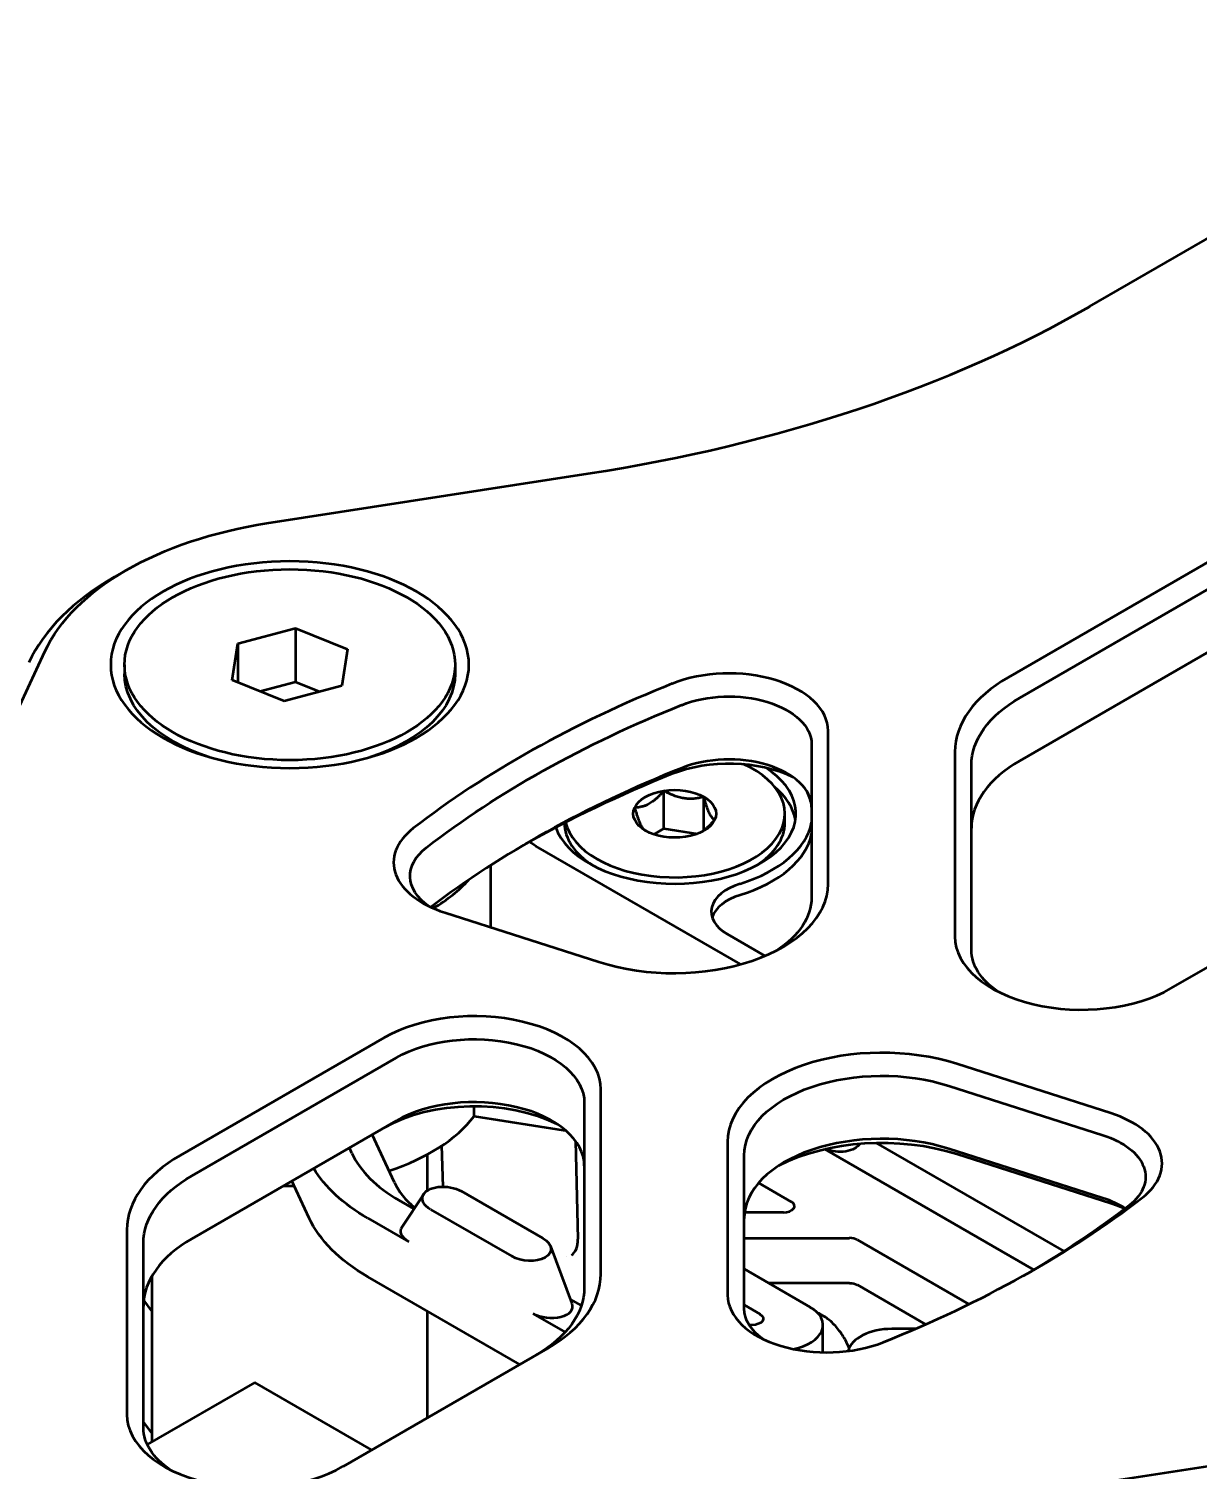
# Model space of a CAD drawing. Header units: millimetres. Extents: x 145 to 303, y 101 to 203.
# Drawn here: x 225.44 to 246.67, y 168.7 to 194.87 of the extents above; entities that cross this region are included whole.
import ezdxf

# ---------------------------------------------------------------- set-up
doc = ezdxf.new("R2010")
doc.units = ezdxf.units.MM
doc.header["$LTSCALE"] = 0.75
doc.layers.add('Visible', color=7, linetype='Continuous', lineweight=50)

msp = doc.modelspace()

# ---------------------------------------------------------------- linework, layer by layer
at = {"layer": 'Visible', "extrusion": (-1e-16, 0.816497, 0.57735)}
for p, q in [((244.685, 189.83), (253.409, 194.867)), ((229.757, 185.895), (235.585, 186.796)), ((227.202, 185.043), (226.99, 184.921)), ((246.913, 185.237), (243.206, 183.097)), ((243.418, 182.729), (247.125, 184.87)), ((229.227, 183.712), (230.275, 183.993)), ((230.275, 183.993), (231.22, 183.609)), ((230.275, 183.993), (230.275, 183.013)), ((247.125, 183.727), (243.418, 181.586)), ((224.078, 180.014), (225.727, 183.568)), ((229.125, 183.048), (229.227, 183.712)), ((229.227, 183.712), (229.227, 183.006)), ((231.22, 183.609), (231.117, 182.945)), ((227.172, 183.329), (227.172, 183.165)), ((233.172, 183.329), (233.172, 183.165)), ((230.069, 182.665), (229.125, 183.048)), ((230.275, 183.013), (229.634, 182.841)), ((231.117, 182.945), (230.069, 182.665)), ((230.71, 182.836), (230.275, 183.013)), ((228.311, 181.79), (228.051, 181.94)), ((232.033, 181.79), (232.293, 181.94)), ((239.939, 179.349), (239.939, 182.131)), ((239.639, 181.886), (239.639, 179.104)), ((242.239, 181.75), (242.239, 178.396)), ((242.539, 178.151), (242.539, 181.505)), ((236.961, 180.357), (236.961, 181.042)), ((237.686, 180.324), (237.686, 180.93)), ((239.155, 180.461), (239.155, 180.624)), ((236.776, 180.25), (236.961, 180.357)), ((236.961, 180.357), (237.569, 180.262)), ((238.351, 177.892), (234.68, 180.012)), ((233.822, 178.563), (233.822, 179.693)), ((246.166, 177.457), (249.873, 179.597)), ((232.983, 178.831), (235.782, 177.935)), ((238.793, 178.045), (238.112, 178.438)), ((231.889, 176.563), (228.182, 174.423)), ((228.394, 174.055), (232.101, 176.196)), ((245.071, 175.189), (242.273, 176.085)), ((235.816, 172.271), (235.816, 175.624)), ((242.128, 175.688), (244.926, 174.793)), ((235.516, 175.379), (235.516, 172.026)), ((233.515, 175.134), (233.515, 175.319)), ((233.515, 175.134), (235.133, 174.884)), ((232.101, 175.053), (228.394, 172.912)), ((231.298, 174.466), (231.253, 174.563)), ((232.071, 173.933), (231.667, 174.802)), ((232.957, 173.857), (232.933, 174.602)), ((235.356, 174.688), (235.397, 172.908)), ((238.116, 174.671), (238.116, 171.889)), ((244.22, 172.687), (240.814, 174.654)), ((232.672, 173.79), (232.672, 174.445)), ((238.416, 171.644), (238.416, 174.426)), ((239.879, 174.54), (243.673, 172.35)), ((244.926, 173.65), (242.128, 174.545)), ((242.273, 174.452), (245.071, 173.556)), ((230.525, 173.285), (230.211, 173.961)), ((238.678, 173.927), (239.27, 173.585)), ((232.425, 173.455), (232.152, 173.612)), ((232.212, 173.131), (232.601, 173.723)), ((234.764, 172.921), (233.288, 173.773)), ((231.586, 173.286), (232.333, 172.854)), ((232.722, 173.446), (234.198, 172.594)), ((239.128, 173.388), (238.422, 173.388)), ((227.216, 173.076), (227.216, 169.722)), ((227.516, 169.477), (227.516, 172.831)), ((234.9, 172.779), (235.289, 171.738)), ((238.416, 172.926), (240.328, 172.926)), ((240.47, 172.893), (242.494, 171.724)), ((235.198, 172.585), (235.198, 172.585)), ((227.672, 169.229), (227.672, 172.24)), ((234.344, 170.632), (231.586, 172.224)), ((239.611, 171.674), (238.416, 172.364)), ((238.855, 172.11), (240.328, 172.11)), ((240.47, 172.076), (241.711, 171.359)), ((227.672, 171.595), (227.522, 171.8)), ((235.462, 171.701), (235.259, 171.819)), ((238.416, 171.711), (238.704, 171.544)), ((232.672, 169.667), (232.672, 171.597)), ((234.587, 171.553), (235.169, 171.217)), ((238.562, 171.347), (238.507, 171.347)), ((239.845, 170.851), (239.845, 171.347)), ((241.523, 171.277), (241.098, 171.277)), ((231.142, 168.783), (234.849, 170.924)), ((229.536, 170.305), (227.584, 169.178)), ((231.657, 169.081), (229.536, 170.305)), ((227.672, 169.379), (227.516, 169.592)), ((250.386, 169.331), (244.23, 168.379))]:
    msp.add_line(p, q, dxfattribs=at)
at = {"layer": 'Visible'}
for centre, major_axis, start_param, end_param in [((230.331, 198.117), (20.3, 0), -1.308997, -0.785398), ((230.172, 183.329), (-3.25, 0), 3.141593, 9.424778), ((231.233, 182.471), (6, 0), 2.356194, 2.879793), ((238.139, 182.131), (1.8, 0), 0, 2.177672), ((248.69, 173.358), (-20.3, 0), -0.96392, -0.640445), ((245.539, 181.75), (-3.3, 0), -0.785398, 0), ((238.139, 180.743), (1.5, 0), 0, 2.177672), ((248.69, 171.969), (-20, 0), -0.96392, -0.646886), ((237.155, 180.624), (-2.2, 0), 0.195717, 3.864043), ((237.155, 180.624), (-2, 0), 0.134794, 4.038701), ((245.539, 180.362), (3, 0), 2.356194, 3.141593), ((237.155, 180.393), (-2.2, 0), 3.232627, 3.745887), ((237.155, 180.624), (-2.5, 0), 3.26434, 3.432692), ((233.856, 179.74), (1.8, 0), 2.501148, 4.206243), ((237.155, 180.461), (2, 0), 3.142662, 3.878163), ((237.155, 180.624), (-2.5, 0), 2.066443, 3.03014), ((237.155, 180.461), (2, 0), -0.736571, 0), ((237.155, 180.42), (-2.5, 0), 2.066443, 3.03014), ((230.172, 180.389), (3.65, 0), -0.777916, -0.475033), ((237.139, 179.349), (2.8, 0), 4.206243, 6.283185), ((238.819, 178.846), (1, 0), 2.066443, 3.926991), ((238.819, 178.642), (-1, 0), -1.07515, -0.177711), ((244.539, 178.396), (2.3, 0), 3.141593, 5.497787), ((233.516, 175.624), (2.3, 0), 0, 2.356194), ((240.916, 174.671), (2.8, 0), 1.064651, 3.141593), ((233.516, 174.236), (-2, 0), 3.141593, 5.497787), ((230.172, 175.98), (3.65, 0), -1.055319, -0.41306), ((244.199, 174.28), (1.8, 0), -0.640445, 1.064651), ((240.916, 173.283), (-2.5, 0), 4.206243, 6.283185), ((230.516, 173.076), (-3.3, 0), -0.785398, 0), ((234.485, 174.959), (-3.3, 0), 0.261799, 0.785398), ((230.172, 175.98), (3.65, 0), 4.681501, 4.734365), ((234.485, 174.306), (-2.5, 0), 0.261799, 0.612111), ((239.128, 173.504), (0.2, 0), 4.712389, 7.068583), ((229.365, 180.663), (-20.3, 0), 2.177672, 2.501148), ((244.199, 172.892), (-1.5, 0), 3.85932, 4.206243), ((230.516, 171.688), (3, 0), 2.356194, 3.141593), ((240.328, 172.811), (-0.2, 0), 3.926991, 4.712389), ((232.516, 172.271), (-3.3, 0), 2.356194, 3.141593), ((239.916, 171.889), (1.8, 0), 3.141593, 5.319265), ((239.045, 171.347), (0.8, 0), -1.235744, 0.785398), ((241.098, 170.815), (-0.8, 0), -1.570796, -0.128722), ((229.516, 169.722), (2.3, 0), 3.141593, 5.497787)]:
    msp.add_ellipse(centre, major_axis=major_axis, ratio=0.57735, start_param=start_param, end_param=end_param, dxfattribs=at)
at = {"layer": 'Visible', "extrusion": (0, 3e-16, -1)}
for centre, major_axis, start_param, end_param in [((231.233, 182.716), (5.7, 0), 3.403392, 4.45059), ((230.172, 183.165), (-3, 0), -1.062493, 0), ((235.741, 180.624), (1.5, 0), 2.356194, 2.518451), ((237.139, 179.104), (-2.5, 0), 3.141593, 3.868659), ((240.916, 174.426), (2.5, 0), 3.141593, 5.218534), ((233.516, 173.991), (2.3, 0), 3.926991, 5.430238)]:
    msp.add_ellipse(centre, major_axis=major_axis, ratio=0.57735, start_param=start_param, end_param=end_param, dxfattribs=at)
at = {"layer": 'Visible', "extrusion": (0, 2e-16, -1)}
for centre, major_axis, start_param, end_param in [((230.172, 183.329), (-3, 0), 4.712389, 10.995574), ((230.172, 183.165), (3, 0), 0, 1.062493), ((248.69, 173.113), (-20, 0), 0.640445, 0.96392), ((234.485, 173.49), (-2.5, 0), 1.832596, 1.852357), ((229.365, 180.418), (20, 0), 0.640445, 0.777926), ((240.328, 171.994), (-0.2, 0), 1.570796, 2.356194), ((238.562, 171.462), (0.2, 0), -0.785398, 1.570796), ((229.516, 169.477), (-2, 0), -0.712958, 0)]:
    msp.add_ellipse(centre, major_axis=major_axis, ratio=0.57735, start_param=start_param, end_param=end_param, dxfattribs=at)
at = {"layer": 'Visible', "extrusion": (1e-16, 3e-16, -1)}
for centre, major_axis, start_param, end_param in [((238.139, 181.886), (1.5, 0), 4.105513, 6.283185), ((233.856, 179.495), (-1.5, 0), -0.689817, 0.640445), ((244.539, 178.151), (-2, 0), -0.712958, 0), ((233.516, 175.379), (-2, 0), 0.785398, 3.141593), ((244.199, 174.035), (1.5, 0), -1.064651, 0.640445), ((232.516, 172.026), (-3, 0), 3.141593, 3.926991), ((239.916, 171.644), (1.5, 0), 2.451776, 3.141593)]:
    msp.add_ellipse(centre, major_axis=major_axis, ratio=0.57735, start_param=start_param, end_param=end_param, dxfattribs=at)
at = {"layer": 'Visible', "extrusion": (-1e-16, 2e-16, -1)}
for centre in [(245.539, 181.505), (230.516, 172.831)]:
    msp.add_ellipse(centre, major_axis=(3, 0), ratio=0.57735, start_param=3.141593, end_param=3.926991, dxfattribs=at)
at = {"layer": 'Visible', "extrusion": (0, 0, -1)}
msp.add_ellipse((238.139, 180.498), major_axis=(1.8, 0), ratio=0.57735, start_param=4.105513, end_param=5.41054, dxfattribs=at)
at = {"layer": 'Visible', "extrusion": (-1e-16, 6e-16, -1)}
msp.add_ellipse((248.69, 171.725), major_axis=(20.3, 0), ratio=0.57735, start_param=3.934408, end_param=4.105513, dxfattribs=at)
at = {"layer": 'Visible', "extrusion": (0, 1e-16, -1)}
for centre, major_axis, start_param, end_param in [((237.155, 180.624), (-0.751, 0), 0.261799, 1.308997), ((237.155, 180.624), (0.751, 0), 4.45059, 5.497787), ((237.155, 180.624), (0.751, 0), 0.261799, 1.308997), ((240.916, 173.038), (-2.8, 0), 0.840516, 2.076942), ((234.485, 174.959), (-4.1, 0), -0.785398, -0.330886), ((234.485, 173.898), (4.1, 0), 2.356194, 2.879793)]:
    msp.add_ellipse(centre, major_axis=major_axis, ratio=0.57735, start_param=start_param, end_param=end_param, dxfattribs=at)
at = {"layer": 'Visible', "extrusion": (-1e-16, -2e-16, -1)}
for major_axis in [(-0.751, 0), (0.751, 0)]:
    msp.add_ellipse((237.155, 180.624), major_axis=major_axis, ratio=0.57735, start_param=2.356194, end_param=3.403392, dxfattribs=at)
at = {"layer": 'Visible', "extrusion": (0, -2e-16, -1)}
msp.add_ellipse((237.155, 180.624), major_axis=(-0.751, 0), ratio=0.57735, start_param=4.45059, end_param=5.497787, dxfattribs=at)
at = {"layer": 'Visible', "extrusion": (1e-16, 4e-16, -1)}
msp.add_ellipse((240.102, 174.738), major_axis=(-0.428, 0.048), ratio=0.56751, start_param=3.359869, end_param=5.175105, dxfattribs=at)
at = {"layer": 'Visible', "extrusion": (1e-16, 5e-16, -1)}
msp.add_ellipse((233.005, 173.61), major_axis=(-0.428, 0.048), ratio=0.56751, start_param=-0.914947, end_param=2.226646, dxfattribs=at)
at = {"layer": 'Visible', "extrusion": (-1e-16, 4e-16, -1)}
msp.add_ellipse((244.199, 172.647), major_axis=(1.8, 0), ratio=0.57735, start_param=-1.064651, end_param=-0.89536, dxfattribs=at)
at = {"layer": 'Visible', "extrusion": (0, 4e-16, -1)}
for centre, start_param, end_param in [((232.616, 173.018), -0.914947, 0.280269), ((234.87, 171.717), 2.861324, 5.368238)]:
    msp.add_ellipse(centre, major_axis=(-0.428, 0.048), ratio=0.56751, start_param=start_param, end_param=end_param, dxfattribs=at)
at = {"layer": 'Visible', "extrusion": (-1e-16, 3e-16, -1)}
msp.add_ellipse((234.481, 172.758), major_axis=(-0.428, 0.048), ratio=0.56751, start_param=2.226646, end_param=5.368238, dxfattribs=at)
at = {"layer": 'Visible', "extrusion": (4.8733e-12, -4.8697e-12, -1)}
msp.add_rational_spline([(236.961, 181.042), (236.695, 180.736), (236.43, 180.736)], [1.71400248483, 1.97915959201, 1.71400248483], degree=2, dxfattribs=at)
at = {"layer": 'Visible', "extrusion": (2.1964e-12, 1.0203e-12, -1)}
msp.add_rational_spline([(237.686, 180.93), (237.323, 180.833), (236.961, 181.042)], [1.71400248483, 1.97915959201, 1.71400248483], degree=2, dxfattribs=at)
at = {"layer": 'Visible'}
for points in [[(237.88, 180.512), (237.783, 180.568), (237.686, 180.93)], [(236.43, 180.736), (236.527, 180.374), (236.624, 180.317)]]:
    msp.add_rational_spline(points, [1.71400248483, 1.97915959201, 1.71400248483], degree=2, dxfattribs=at)
at = {"layer": 'Visible', "extrusion": (-4.80677e-11, 4.33152e-11, -1)}
msp.add_rational_spline([(237.648, 180.297), (237.756, 180.369), (237.88, 180.512)], [1.84410573284, 1.82846550824, 1.71400248483], degree=2, dxfattribs=at)
at = {"layer": 'Visible', "extrusion": (8.0014e-12, -2.8491e-12, -1)}
msp.add_open_spline([(235.281, 172.614), (235.321, 172.637), (235.353, 172.675), (235.389, 172.781), (235.398, 172.84), (235.397, 172.907)], degree=3, knots=[0, 0, 0, 0, 0.03421235, 0.03421235, 0.06024682, 0.06024682, 0.06024682, 0.06024682], dxfattribs=at)
at = {"layer": 'Visible', "extrusion": (-2.4638e-12, -3.127e-12, -1)}
msp.add_open_spline([(240.323, 170.93), (240.316, 170.947), (240.308, 170.964), (240.267, 171.053), (240.227, 171.124), (240.136, 171.256), (240.085, 171.318), (239.979, 171.423), (239.924, 171.468), (239.829, 171.53), (239.789, 171.551), (239.75, 171.565)], degree=3, knots=[6.808128, 6.808128, 6.808128, 6.808128, 6.880553, 6.880553, 7.184941, 7.184941, 7.489827, 7.489827, 7.792112, 7.792112, 8.023974, 8.023974, 8.023974, 8.023974], dxfattribs=at)

doc.saveas('drawing.dxf')
